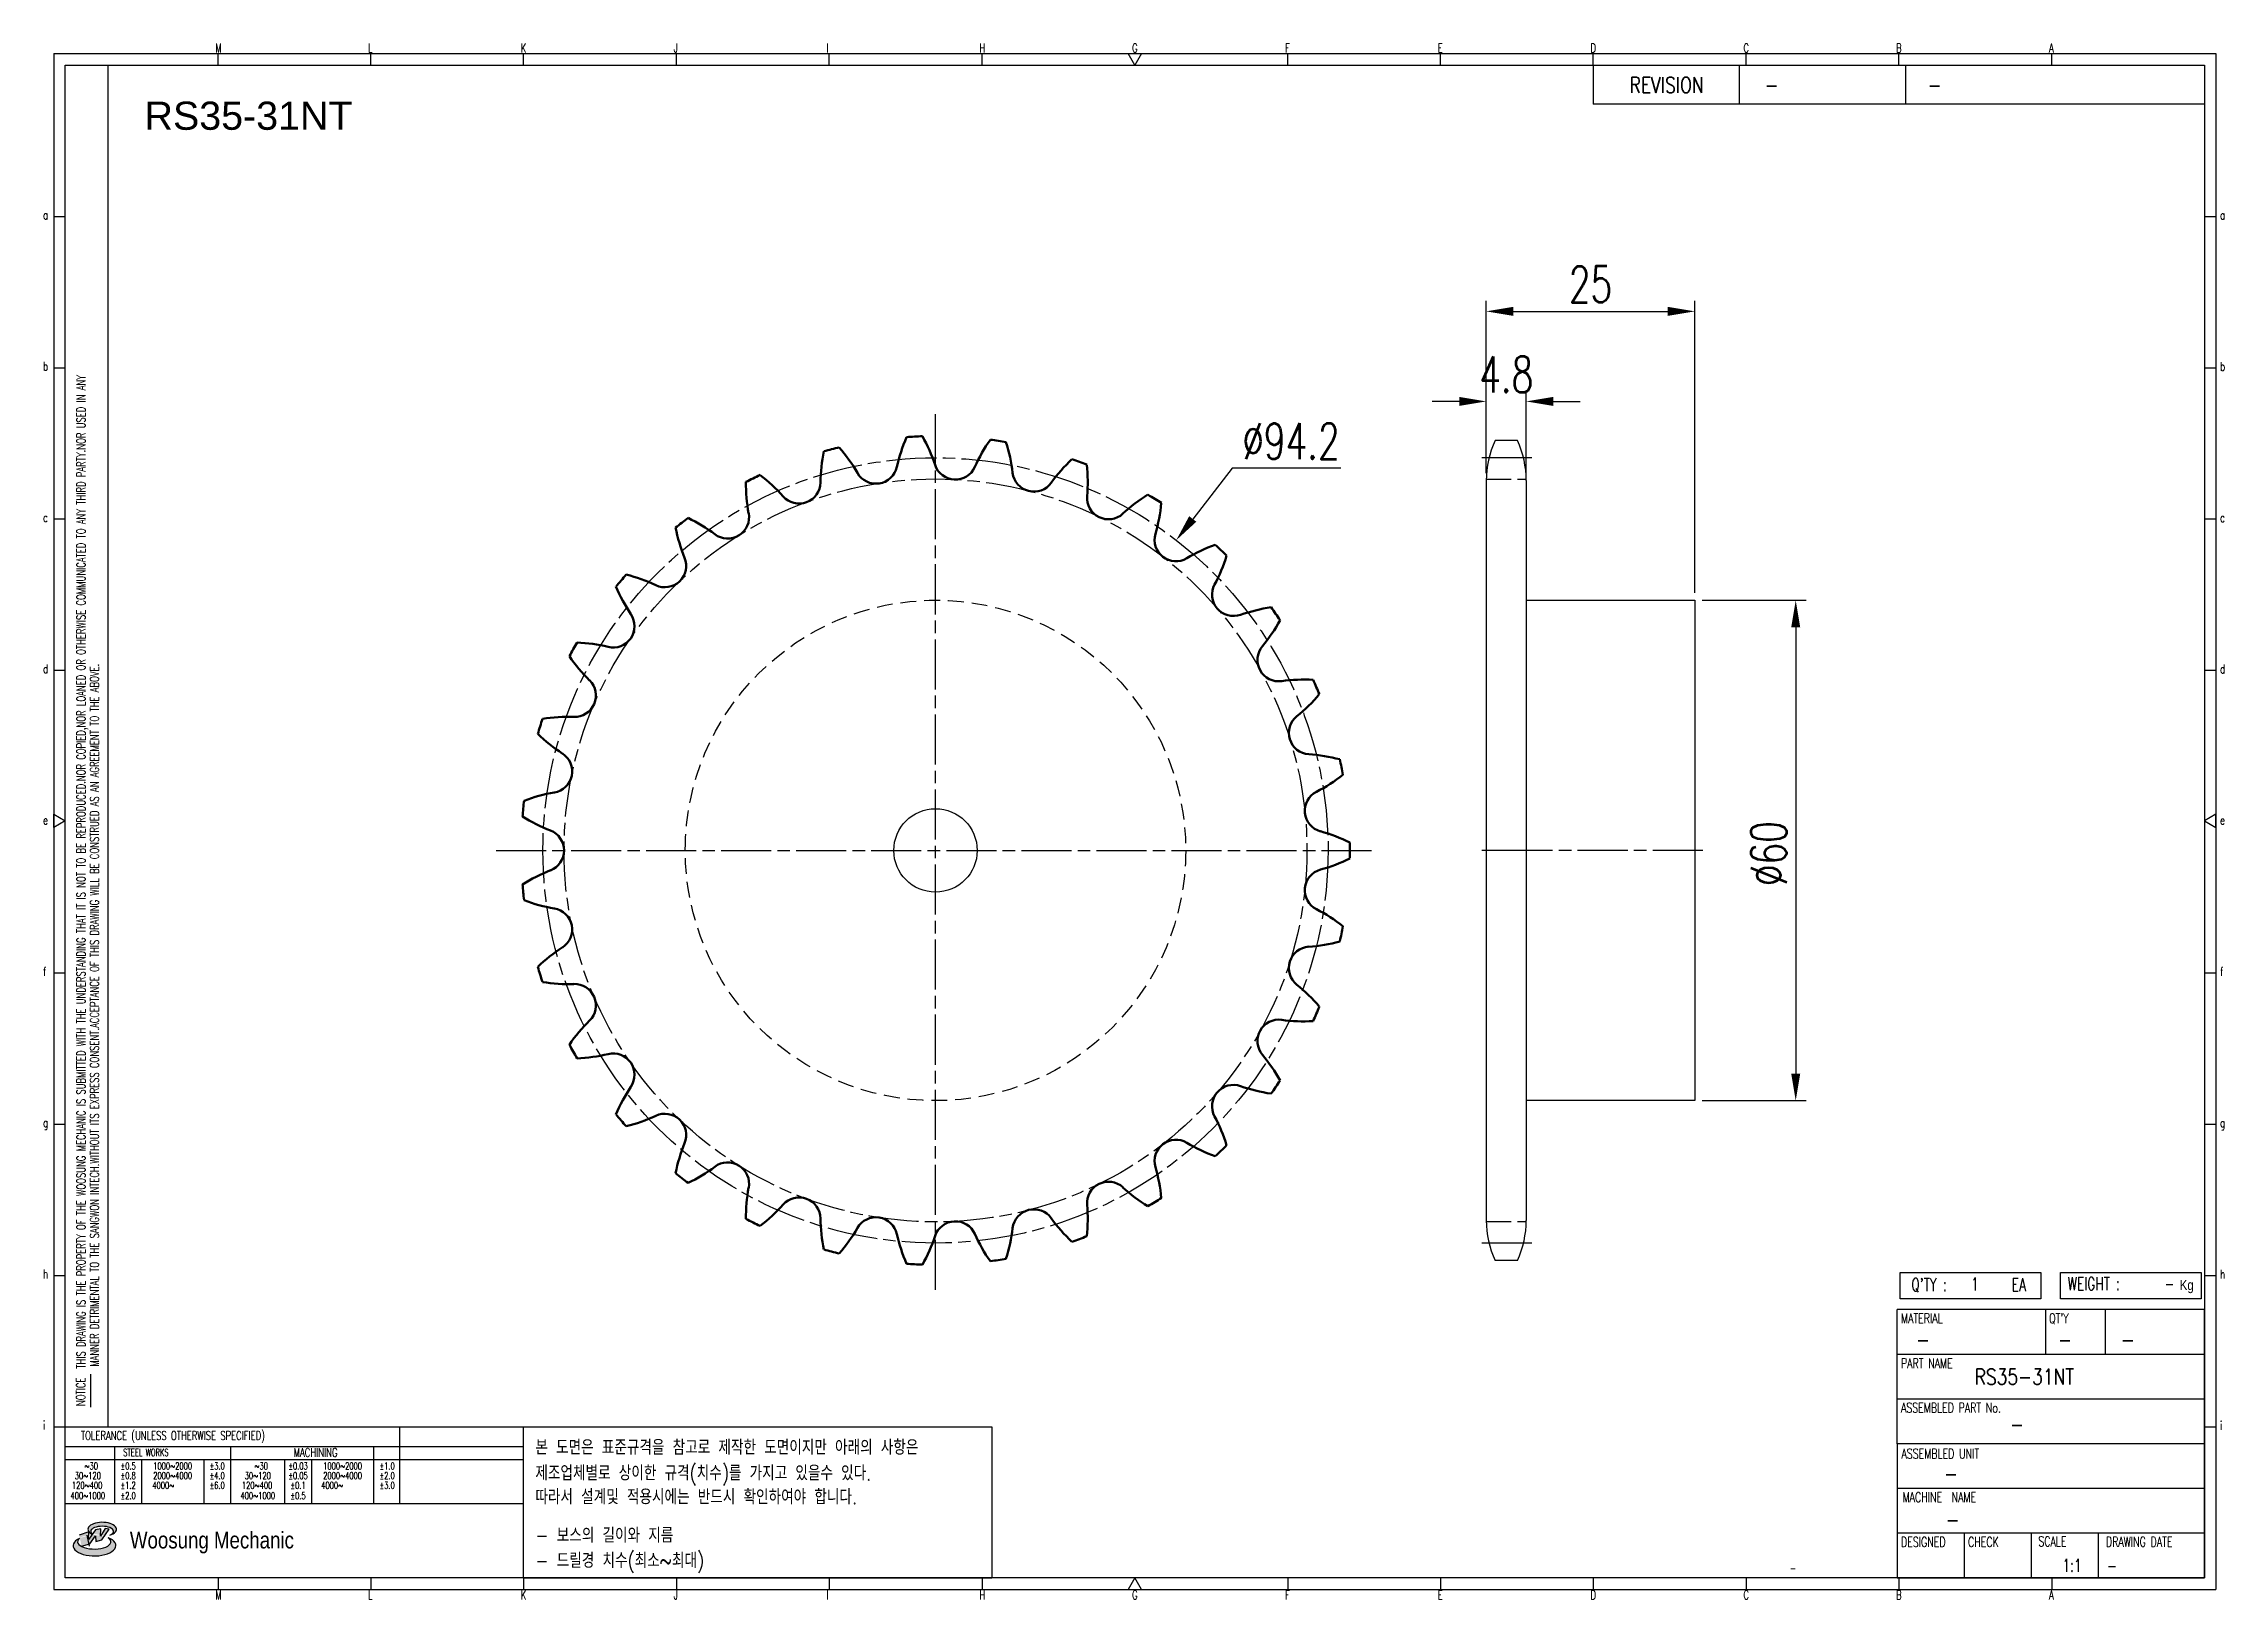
# Model space of a CAD drawing. Header units: millimetres. Extents: x -44811 to -44550, y 1096 to 1283.
import ezdxf
from ezdxf.enums import TextEntityAlignment as Align

# ---------------------------------------------------------------- set-up
doc = ezdxf.new("R2010")
doc.units = ezdxf.units.MM
for name, pattern in [('AM_ISO02W050', [7.5, 6, -1.5]), ('AM_ISO02W050x2', [3.75, 3, -0.75]), ('AM_ISO08W050', [18, 12, -1.5, 3, -1.5]), ('AM_ISO08W050x2', [9, 6, -0.75, 1.5, -0.75]), ('HIDDEN', [9.525, 6.35, -3.175])]:
    doc.linetypes.add(name, pattern=pattern)
for name, color, linetype, lineweight in [('AM_0N', 7, 'Continuous', 50), ('AM_3N', 6, 'AM_ISO02W050', 25), ('AM_7', 4, 'AM_ISO08W050', 25), ('AM_7N', 4, 'AM_ISO08W050', 25)]:
    doc.layers.add(name, color=color, linetype=linetype, lineweight=lineweight)
for name, color, linetype in [('HL', 2, 'HIDDEN'), ('S-DIM', 7, 'Continuous'), ('TITLE', 7, 'Continuous'), ('도면레이아웃', 7, 'Continuous')]:
    doc.layers.add(name, color=color, linetype=linetype)
doc.styles.add('HAN', font='ROMANS.shx', dxfattribs={"width": 0.7, "bigfont": 'whgtxt.shx'})
doc.styles.add('HKD_ST2', font='romans.shx', dxfattribs={"width": 0.7, "height": 4, "bigfont": '@extfont2.shx'})
doc.styles.add('HSG', font='SIMPLEX.shx', dxfattribs={"width": 0.7, "bigfont": 'HSG.shx'})
doc.styles.add('ROMANS', font='romans.shx', dxfattribs={"width": 0.7, "bigfont": 'whgtxt.shx'})
doc.styles.add('SLDTEXTSTYLE4', font='arial.ttf', dxfattribs={"width": 0.8})
doc.styles.get("Standard").update_dxf_attribs({"font": 'arial.ttf'})
doc.dimstyles.new('APP8', dxfattribs={"dimscale": 1.8, "dimtxt": 2.4, "dimasz": 1.8, "dimexe": 0.7, "dimexo": 0.5, "dimgap": 0.6, "dimtad": 1, "dimtoh": 1, "dimdec": 1, "dimrnd": 0.01, "dimzin": 9, "dimdsep": 46, "dimtxsty": 'HSG', "dimcen": 0, "dimclrd": 1, "dimclre": 1, "dimclrt": 256, "dimazin": 2, "dimtp": 1, "dimtm": 1, "dimtfac": 0.5, "dimtdec": 1, "dimtofl": 0, "dimtmove": 0, "dimatfit": 3, "dimfxl": 0, "dimtvp": 1, "dimtolj": 2, "dimlwd": -1, "dimlwe": -1, "dimarcsym": 0})

# ---------------------------------------------------------------- blocks, each defined once
blk = doc.blocks.new('SUYWSHJH')
at = {"layer": '도면레이아웃'}
h = blk.add_hatch(color=10, dxfattribs=at)
h.paths.add_polyline_path([(1.544, 35.177), (1.554, 34.966), (1.779, 35.034), (2.054, 35.422), (1.908, 35.446), (1.728, 35.167), (1.741, 35.439), (1.547, 35.405), (1.292, 35.041), (1.295, 35.33), (0.943, 35.208), (1.03, 34.8), (1.336, 34.885)])
edge = h.paths.add_edge_path()
edge.add_ellipse((1.795, 35.421), major_axis=(-0.53, 0), ratio=0.487785, start_angle=122.36065, end_angle=403.39574)
edge.add_line((1.411, 35.244), (1.419, 35.261))
edge.add_ellipse((1.798, 35.344), major_axis=(-0.423, 0), ratio=0.444396, start_angle=131.58977, end_angle=386.19408, ccw=False)
edge = h.paths.add_edge_path()
edge.add_ellipse((1.512, 34.815), major_axis=(-0.793, 0), ratio=0.480113, start_angle=314.67633, end_angle=590.85213)
edge.add_ellipse((1.501, 34.958), major_axis=(-0.62, 0), ratio=0.43311, start_angle=331.7024, end_angle=574.42495, ccw=False)
for p, q in [((0, 90.118), (80.15, 90.118)), ((0, 90.118), (0, 33.191)), ((6.089, 89.693), (6.089, 90.118)), ((11.753, 89.693), (11.753, 90.118)), ((17.418, 89.693), (17.418, 90.118)), ((23.082, 89.693), (23.082, 90.118)), ((28.746, 89.693), (28.746, 90.118)), ((34.411, 89.693), (34.411, 90.118)), ((45.739, 89.693), (45.739, 90.118)), ((51.404, 89.693), (51.404, 90.118)), ((57.068, 89.693), (57.068, 90.118)), ((62.732, 89.693), (62.732, 90.118)), ((68.397, 89.693), (68.397, 90.118)), ((74.061, 89.693), (74.061, 90.118)), ((80.15, 90.118), (80.15, 33.191)), ((0, 84.085), (0.425, 84.085)), ((79.725, 84.085), (80.15, 84.085)), ((0, 78.478), (0.425, 78.478)), ((79.725, 78.478), (80.15, 78.478)), ((0, 72.87), (0.425, 72.87)), ((79.725, 72.87), (80.15, 72.87)), ((0, 67.262), (0.425, 67.262)), ((79.725, 67.262), (80.15, 67.262)), ((0, 56.047), (0.425, 56.047)), ((79.725, 56.047), (80.15, 56.047)), ((0, 50.439), (0.425, 50.439)), ((79.725, 50.439), (80.15, 50.439)), ((0, 44.832), (0.425, 44.832)), ((79.725, 44.832), (80.15, 44.832)), ((1.377, 39.947), (1.377, 41.174)), ((0, 39.224), (0.425, 39.224)), ((79.725, 39.224), (80.15, 39.224)), ((0, 33.191), (80.15, 33.191)), ((6.089, 33.616), (6.089, 33.191)), ((11.753, 33.616), (11.753, 33.191)), ((17.418, 33.616), (17.418, 33.191)), ((23.082, 33.616), (23.082, 33.191)), ((28.746, 33.616), (28.746, 33.191)), ((34.411, 33.616), (34.411, 33.191)), ((45.739, 33.616), (45.739, 33.191)), ((51.404, 33.616), (51.404, 33.191)), ((57.068, 33.616), (57.068, 33.191)), ((62.732, 33.616), (62.732, 33.191)), ((68.397, 33.616), (68.397, 33.191)), ((74.061, 33.616), (74.061, 33.191))]:
    blk.add_line(p, q)
at = {"color": 2}
for p, q in [((2.017, 39.224), (2.017, 89.693)), ((0.425, 39.224), (17.418, 39.224)), ((12.816, 39.224), (12.816, 36.382)), ((17.418, 33.616), (17.418, 39.224)), ((0.425, 38.487), (17.418, 38.487)), ((0.425, 38.012), (17.418, 38.012)), ((2.257, 38.487), (2.257, 36.382)), ((3.257, 38.012), (3.257, 36.382)), ((5.557, 38.012), (5.557, 36.382)), ((6.557, 38.5), (6.557, 36.382)), ((8.557, 38.012), (8.557, 36.382)), ((9.557, 38.026), (9.557, 36.382)), ((11.857, 38.487), (11.857, 36.382)), ((0.425, 36.382), (17.418, 36.382))]:
    blk.add_line(p, q, dxfattribs=at)
at = {"color": 6, "ltscale": 0.5}
for p, q in [((57.068, 89.693), (57.068, 88.246)), ((62.47, 89.693), (62.47, 88.246)), ((68.635, 89.693), (68.635, 88.246)), ((79.725, 88.246), (57.068, 88.246)), ((68.336, 38.59), (68.336, 43.563)), ((79.725, 43.563), (68.336, 43.563)), ((73.827, 43.563), (73.827, 41.905)), ((76.037, 43.563), (76.037, 41.905)), ((79.725, 38.59), (79.725, 43.563)), ((79.725, 41.905), (68.336, 41.905)), ((79.725, 40.248), (68.336, 40.248)), ((68.336, 38.59), (68.336, 33.616)), ((79.725, 38.59), (68.336, 38.59)), ((79.725, 33.616), (79.725, 38.59)), ((79.725, 36.932), (68.336, 36.932)), ((79.725, 35.274), (68.336, 35.274)), ((70.822, 33.616), (70.822, 35.274)), ((73.309, 33.616), (73.309, 35.274)), ((75.796, 33.616), (75.796, 35.274)), ((68.336, 33.616), (79.725, 33.616))]:
    blk.add_line(p, q, dxfattribs=at)
for points in [[(40.075, 89.693), (39.83, 90.118), (40.32, 90.118)], [(0.425, 89.693), (79.725, 89.693), (79.725, 33.616), (0.425, 33.616)], [(0.425, 61.679), (0, 61.433), (0, 61.924)], [(79.725, 61.679), (80.15, 61.433), (80.15, 61.924)], [(40.075, 33.616), (39.83, 33.191), (40.32, 33.191)]]:
    blk.add_lwpolyline(points, close=True)
at = {"layer": 'TITLE', "color": 20}
for p, q in [((68.449, 43.961), (68.449, 44.936)), ((68.449, 44.936), (73.654, 44.936)), ((73.654, 44.936), (73.654, 43.961)), ((74.39, 43.961), (74.39, 44.936)), ((74.39, 44.936), (79.595, 44.936)), ((79.595, 44.936), (79.595, 43.961)), ((73.654, 43.961), (68.449, 43.961)), ((79.595, 43.961), (74.39, 43.961))]:
    blk.add_line(p, q, dxfattribs=at)
at = {"layer": '도면레이아웃'}
for p, q in [((1.295, 35.33), (0.943, 35.208)), ((1.03, 34.8), (1.336, 34.885)), ((1.224, 35.208), (1.311, 34.8)), ((1.224, 35.208), (1.224, 35.208)), ((1.547, 35.405), (1.292, 35.041)), ((1.292, 35.041), (1.295, 35.33)), ((1.336, 34.885), (1.544, 35.177)), ((1.419, 35.261), (1.411, 35.244)), ((1.544, 35.177), (1.554, 34.966)), ((1.741, 35.439), (1.547, 35.405)), ((1.554, 34.966), (1.779, 35.034)), ((1.908, 35.446), (1.728, 35.167)), ((1.728, 35.167), (1.741, 35.439)), ((1.779, 35.034), (2.054, 35.422)), ((2.054, 35.422), (1.908, 35.446))]:
    blk.add_line(p, q, dxfattribs=at)
for centre, major_axis, ratio, start_param, end_param in [((1.795, 35.421), (-0.53, 0), 0.487785, 2.135596, 7.040584), ((1.512, 34.815), (-0.793, 0), 0.480113, 5.492138, 10.312315), ((1.501, 34.958), (-0.62, 0), 0.43311, 5.789299, 10.025607), ((1.798, 35.344), (-0.423, 0), 0.444396, 2.296675, 6.740358)]:
    blk.add_ellipse(centre, major_axis=major_axis, ratio=ratio, start_param=start_param, end_param=end_param, dxfattribs=at)
at = {"color": 4, "style": 'HKD_ST2', "width": 0.7}
for s, p in [('M', (5.988, 90.164)), ('L', (11.652, 90.164)), ('K', (17.316, 90.164)), ('J', (22.981, 90.164)), ('I', (28.645, 90.164)), ('H', (34.309, 90.164)), ('G', (39.974, 90.164)), ('F', (45.638, 90.164)), ('E', (51.302, 90.164)), ('D', (56.967, 90.164)), ('C', (62.631, 90.164)), ('B', (68.295, 90.164)), ('A', (73.96, 90.164)), ('a', (-0.395, 83.976)), ('a', (80.305, 83.97)), ('b', (-0.395, 78.368)), ('b', (80.305, 78.362)), ('c', (-0.395, 72.76)), ('c', (80.305, 72.754)), ('d', (-0.395, 67.153)), ('d', (80.305, 67.147)), ('e', (-0.395, 61.545)), ('e', (80.305, 61.539)), ('f', (-0.395, 55.937)), ('f', (80.305, 55.931)), ('g', (-0.395, 50.33)), ('g', (80.305, 50.324)), ('h', (-0.395, 44.722)), ('h', (80.305, 44.716)), ('i', (-0.395, 39.114)), ('i', (80.305, 39.108)), ('M', (5.988, 32.824)), ('L', (11.652, 32.824)), ('K', (17.316, 32.824)), ('J', (22.981, 32.824)), ('I', (28.645, 32.824)), ('H', (34.309, 32.824)), ('G', (39.974, 32.824)), ('F', (45.638, 32.824)), ('E', (51.302, 32.824)), ('D', (56.967, 32.824)), ('C', (62.631, 32.824)), ('B', (68.295, 32.824)), ('A', (73.96, 32.824))]:
    blk.add_text(s, height=0.326, dxfattribs=at).set_placement(p)
for s, height, style, width, p in [('REVISION', 0.5806, 'HAN', 0.8, (58.415, 88.664)), ('-', 0.581, 'HAN', 0.8, (63.426, 88.664)), ('-', 0.581, 'HAN', 0.8, (69.468, 88.664)), ("Q'TY : ", 0.4746, 'HKD_ST2', 0.7, (68.857, 44.253)), ('1', 0.475, 'HKD_ST2', 0.7, (71.071, 44.275)), ('EA', 0.4746, 'HKD_ST2', 0.7, (72.578, 44.253)), ('WEIGHT : ', 0.4746, 'HKD_ST2', 0.7, (74.65, 44.286)), ('-', 0.581, 'HAN', 0.8, (69.029, 42.157)), ('-', 0.581, 'HAN', 0.8, (74.289, 42.157)), ('-', 0.581, 'HAN', 0.8, (76.623, 42.157)), ('-', 0.581, 'HAN', 0.8, (72.515, 39.013)), ('-', 0.581, 'HAN', 0.8, (70.067, 37.189)), ('-', 0.581, 'HAN', 0.8, (70.126, 35.48)), ('1:1', 0.4746, 'HKD_ST2', 0.7, (74.458, 33.848)), ('-', 0.475, 'HKD_ST2', 0.7, (76.112, 33.837))]:
    blk.add_text(s, height=height, dxfattribs=dict(style=style, width=width)).set_placement(p)
at = {"color": 1, "style": 'HKD_ST2', "width": 0.7}
for s, p in [(' THIS DRAWING IS THE PROPERTY OF THE WOOSUNG MECHANIC IS SUBMITTED WITH THE UNDERSTANDING THAT IT IS NOT TO BE REPRODUCED.NOR COPIED,NOR LOANED OR OTHERWISE COMMUNICATED TO ANY THIRD PARTY.NOR USED IN ANY', (1.173, 41.217)), ('MANNER DETRIMENTAL TO THE SANGWON INTECH.WITHOUT ITS EXPRESS CONSENT.ACCEPTANCE OF THIS DRAWING WILL BE CONSTRUED AS AN AGREEMENT TO THE ABOVE.', (1.672, 41.447))]:
    blk.add_text(s, height=0.326266, rotation=90, dxfattribs=at).set_placement(p)
at = {"style": 'HKD_ST2', "width": 0.7}
blk.add_text('-', height=0.475, dxfattribs=at).set_placement((78.613, 44.286), align=Align.RIGHT)
at = {"color": 4, "style": 'HKD_ST2', "width": 0.7}
for s, height, p in [('MATERIAL', 0.3651, (68.474, 43.425)), ("QT'Y", 0.3651, (73.965, 43.425)), ('PART NAME', 0.3651, (68.474, 41.756)), ('ASSEMBLED PART No.', 0.36511, (68.474, 40.109)), ('ASSEMBLED UNIT', 0.36511, (68.49, 38.408)), ('MACHINE  NAME', 0.36511, (68.532, 36.794)), ('DESIGNED', 0.3651, (68.474, 35.136)), ('CHECK', 0.3651, (70.961, 35.136)), ('SCALE', 0.3651, (73.566, 35.153)), ('DRAWING DATE', 0.36511, (76.071, 35.141))]:
    blk.add_text(s, height=height, dxfattribs=at).set_placement(p, align=Align.TOP_LEFT)
at = {"style": 'HKD_ST2', "width": 0.7}
blk.add_text('NOTICE', height=0.3263, rotation=90, dxfattribs=at).set_placement((1.163, 39.988))
for s, height, style, width, p in [('TOLERANCE (UNLESS OTHERWISE SPECIFIED)', 0.32627, 'HKD_ST2', 0.7, (4.417, 38.896)), ('-', 0.326, 'ROMANS', 0.65, (64.469, 33.975))]:
    blk.add_text(s, height=height, dxfattribs=dict(style=style, width=width)).set_placement(p, align=Align.MIDDLE_CENTER)
at = {"color": 4, "style": 'HKD_ST2', "width": 0.7}
for s, height, p in [('STEEL WORKS', 0.26101, (3.416, 38.268)), ('MACHINING', 0.3263, (9.707, 38.27)), ('%%P0.5', 0.261, (2.757, 37.762)), ('%%P0.8', 0.261, (2.757, 37.411)), ('%%P3.0', 0.261, (6.057, 37.762)), ('%%P4.0', 0.261, (6.057, 37.411)), ('%%P0.03', 0.261, (9.057, 37.762)), ('%%P0.05', 0.261, (9.057, 37.411)), ('%%P1.0', 0.261, (12.357, 37.762)), ('%%P2.0', 0.261, (12.357, 37.411)), ('%%P1.2', 0.261, (2.757, 37.045)), ('%%P2.0', 0.261, (2.757, 36.67)), ('%%P6.0', 0.261, (6.057, 37.045)), ('%%P0.1', 0.261, (9.057, 37.045)), ('%%P0.5', 0.261, (9.057, 36.67)), ('%%P3.0', 0.261, (12.357, 37.045))]:
    blk.add_text(s, height=height, dxfattribs=at).set_placement(p, align=Align.MIDDLE)
for s, height, p in [('30%%126120', 0.261, (1.263, 37.411)), ('%%12630', 0.261, (1.389, 37.762)), ('2000%%1264000', 0.26101, (4.407, 37.411)), ('1000%%1262000', 0.26101, (4.407, 37.762)), ('30%%126120', 0.261, (7.563, 37.411)), ('%%12630', 0.261, (7.689, 37.762)), ('2000%%1264000', 0.26101, (10.707, 37.411)), ('1000%%1262000', 0.26101, (10.707, 37.762)), ('400%%1261000', 0.26101, (1.263, 36.67)), ('120%%126400', 0.26101, (1.237, 37.045)), ('4000%%126', 0.261, (4.061, 37.045)), ('400%%1261000', 0.26101, (7.563, 36.67)), ('120%%126400', 0.26101, (7.537, 37.045)), ('4000%%126', 0.261, (10.321, 37.045))]:
    blk.add_text(s, height=height, dxfattribs=at).set_placement(p, align=Align.MIDDLE_CENTER)
at = {"color": 1, "style": 'SLDTEXTSTYLE4', "width": 0.8}
blk.add_text('Woosung Mechanic', height=0.61957, dxfattribs=at).set_placement((2.822, 34.711))
at = {"layer": 'TITLE', "width": 0.8}
blk.add_text('Kg', height=0.3789, dxfattribs=at).set_placement((78.807, 44.286))
blk = doc.blocks.new('*D334')
at = {"layer": 'Defpoints', "color": 0, "transparency": 16777216}
for p in [(-44613.25, 1216.17), (-44613.25, 1156.17), (-44601.14, 1156.17)]:
    blk.add_point(p, dxfattribs=at)
at = {"layer": 'S-DIM', "color": 1, "transparency": 16777216}
for p, q in [((-44612.35, 1216.17), (-44599.88, 1216.17)), ((-44601.14, 1212.93), (-44601.14, 1159.41)), ((-44612.35, 1156.17), (-44599.88, 1156.17))]:
    blk.add_line(p, q, dxfattribs=at)
for points in [[(-44601.68, 1212.93), (-44600.6, 1212.93), (-44601.14, 1216.17)], [(-44601.68, 1159.41), (-44600.6, 1159.41), (-44601.14, 1156.17)]]:
    blk.add_solid(points, dxfattribs=at)
at = {"layer": 'S-DIM', "transparency": 16777216, "insert": (-44604.38, 1185.78), "char_height": 4.32, "attachment_point": 5, "rotation": 90, "style": 'HSG'}
blk.add_mtext('\\A2;%%c60', dxfattribs=at)
blk = doc.blocks.new('*D335')
at = {"layer": 'Defpoints', "color": 0, "transparency": 16777216}
for p in [(-44633.45, 1240.01), (-44638.25, 1230.52), (-44633.45, 1230.52)]:
    blk.add_point(p, dxfattribs=at)
at = {"layer": 'S-DIM', "color": 1, "transparency": 16777216}
for p, q in [((-44641.49, 1240.01), (-44644.73, 1240.01)), ((-44638.25, 1231.42), (-44638.25, 1241.27)), ((-44633.45, 1231.42), (-44633.45, 1241.27)), ((-44630.21, 1240.01), (-44626.97, 1240.01))]:
    blk.add_line(p, q, dxfattribs=at)
for points in [[(-44641.49, 1240.55), (-44641.49, 1239.47), (-44638.25, 1240.01)], [(-44630.21, 1240.55), (-44630.21, 1239.47), (-44633.45, 1240.01)]]:
    blk.add_solid(points, dxfattribs=at)
at = {"layer": 'S-DIM', "transparency": 16777216, "insert": (-44635.85, 1243.25), "char_height": 4.32, "attachment_point": 5, "style": 'HSG'}
blk.add_mtext('\\A2;4.8', dxfattribs=at)
blk = doc.blocks.new('*D336')
at = {"layer": 'Defpoints', "color": 0, "transparency": 16777216}
for p in [(-44613.25, 1250.81), (-44638.25, 1230.52), (-44613.25, 1216.17)]:
    blk.add_point(p, dxfattribs=at)
at = {"layer": 'S-DIM', "color": 1, "transparency": 16777216}
for p, q in [((-44638.25, 1231.42), (-44638.25, 1252.07)), ((-44635.01, 1250.81), (-44616.49, 1250.81)), ((-44613.25, 1217.07), (-44613.25, 1252.07))]:
    blk.add_line(p, q, dxfattribs=at)
for points in [[(-44635.01, 1251.35), (-44635.01, 1250.27), (-44638.25, 1250.81)], [(-44616.49, 1251.35), (-44616.49, 1250.27), (-44613.25, 1250.81)]]:
    blk.add_solid(points, dxfattribs=at)
at = {"layer": 'S-DIM', "transparency": 16777216, "insert": (-44625.75, 1254.05), "char_height": 4.32, "attachment_point": 5, "style": 'HSG'}
blk.add_mtext('\\A2;25', dxfattribs=at)
blk = doc.blocks.new('*D337')
at = {"layer": 'Defpoints', "color": 0, "transparency": 16777216}
for p in [(-44675.43, 1223.36), (-44733.16, 1148.98)]:
    blk.add_point(p, dxfattribs=at)
at = {"layer": 'S-DIM', "color": 1, "transparency": 16777216}
for p, q in [((-44668.71, 1232.02), (-44673.45, 1225.91)), ((-44655.68, 1232.02), (-44668.71, 1232.02))]:
    blk.add_line(p, q, dxfattribs=at)
blk.add_solid([(-44673.87, 1226.25), (-44673.02, 1225.58), (-44675.43, 1223.36)], dxfattribs=at)
at = {"layer": 'S-DIM', "transparency": 16777216, "insert": (-44661.66, 1235.26), "char_height": 4.32, "attachment_point": 5, "style": 'HSG'}
blk.add_mtext('\\A2;∅94.2', dxfattribs=at)

msp = doc.modelspace()

# ---------------------------------------------------------------- linework, layer by layer
for p, q in [((-44634.52, 1235.32), (-44637.18, 1235.32)), ((-44638.25, 1230.52), (-44638.25, 1141.81)), ((-44633.45, 1230.52), (-44633.45, 1141.81)), ((-44634.52, 1137.01), (-44637.18, 1137.01))]:
    msp.add_line(p, q)
msp.add_lwpolyline([(-44633.45, 1216.17), (-44613.25, 1216.17), (-44613.25, 1156.17), (-44633.45, 1156.17)])
at = {"color": 4}
msp.add_lwpolyline([(-44753.68, 1117.07), (-44697.52, 1117.07), (-44697.52, 1098.93), (-44753.68, 1098.93)], close=True, dxfattribs=at)
msp.add_circle((-44704.29, 1186.17), 5)
for centre, start, end in [((-44626.95, 1230.52), 154.8633, 180), ((-44644.75, 1230.52), 0, 25.1367), ((-44626.95, 1141.81), 180, 205.1367), ((-44644.75, 1141.81), 334.8633, 0)]:
    msp.add_arc(centre, 11.3, start, end)
at = {"layer": 'AM_0N'}
for centre, radius, start, end in [((-44704.29, 1186.17), 49.69, 103.4272, 105.605), ((-44731.04, 1221.33), 20.12, 30.1613, 40.9019), ((-44689.3, 1227.72), 20.12, 156.5174, 167.2581), ((-44704.29, 1186.17), 49.69, 91.8143, 93.9921), ((-44723.41, 1225.99), 20.12, 18.5484, 29.289), ((-44681.25, 1223.85), 20.12, 144.9045, 155.6452), ((-44704.29, 1186.17), 49.69, 80.2014, 82.3792), ((-44715.01, 1229.02), 20.12, 6.9355, 17.6761), ((-44697.98, 1229.89), 20.12, 168.1303, 178.871), ((-44711.43, 1232.72), 2.57, 210.1613, 347.2581), ((-44701.91, 1233.21), 2.57, 198.5484, 335.6452), ((-44674.13, 1218.44), 20.12, 133.2916, 144.0323), ((-44704.29, 1186.17), 49.69, 68.5885, 70.7663), ((-44706.16, 1230.3), 20.12, 355.3226, 6.0632), ((-44704.29, 1186.17), 49.69, 115.0401, 117.2179), ((-44706.91, 1230.26), 20.12, 179.7432, 190.4839), ((-44737.57, 1215.22), 20.12, 41.7742, 52.5148), ((-44720.65, 1230.33), 2.57, 221.7742, 358.871), ((-44692.49, 1231.76), 2.57, 186.9355, 324.0323), ((-44729.21, 1226.14), 2.57, 233.3871, 10.4839), ((-44683.55, 1228.45), 2.57, 175.3226, 312.4194), ((-44668.25, 1211.71), 20.12, 121.6787, 132.4194), ((-44704.29, 1186.17), 49.69, 56.9756, 59.1534), ((-44697.24, 1229.77), 20.12, 343.7097, 354.4503), ((-44704.29, 1186.17), 49.69, 126.653, 128.8308), ((-44715.73, 1228.84), 20.12, 191.3561, 202.0968), ((-44742.74, 1207.93), 20.12, 53.3871, 64.1277), ((-44675.46, 1223.41), 2.57, 163.7097, 300.8065), ((-44736.75, 1220.3), 2.57, 245, 22.0968), ((-44663.85, 1203.93), 20.12, 110.0658, 120.8065), ((-44688.6, 1227.46), 20.12, 332.0968, 342.8374), ((-44704.29, 1186.17), 49.69, 45.3627, 47.5405), ((-44704.29, 1186.17), 49.69, 138.2659, 140.4437), ((-44746.33, 1199.75), 20.12, 65, 75.7406), ((-44724.08, 1225.66), 20.12, 202.969, 213.7097), ((-44668.56, 1216.85), 2.57, 152.0968, 289.1935), ((-44742.95, 1213.07), 2.57, 256.6129, 33.7097), ((-44661.1, 1195.42), 20.12, 98.4529, 109.1935), ((-44680.61, 1223.46), 20.12, 320.4839, 331.2245), ((-44704.29, 1186.17), 49.69, 33.7498, 35.9276), ((-44704.29, 1186.17), 49.69, 149.8788, 152.0566), ((-44748.2, 1191.01), 20.12, 76.6129, 87.3535), ((-44731.63, 1220.87), 20.12, 214.582, 225.3226), ((-44663.11, 1209.02), 2.57, 140.4839, 277.5806), ((-44747.58, 1204.74), 2.57, 268.2258, 45.3226), ((-44660.12, 1186.54), 20.12, 86.84, 97.5806), ((-44704.29, 1186.17), 49.69, 22.1369, 24.3147), ((-44673.59, 1217.93), 20.12, 308.871, 319.6116), ((-44704.29, 1186.17), 49.69, 161.4918, 163.6695), ((-44748.28, 1182.07), 20.12, 88.2258, 98.9664), ((-44659.35, 1200.27), 2.57, 128.871, 265.9677), ((-44738.06, 1214.66), 20.12, 226.1949, 236.9355), ((-44750.43, 1195.65), 2.57, 279.8387, 56.9355), ((-44660.95, 1177.64), 20.12, 75.2271, 85.9677), ((-44667.82, 1211.09), 20.12, 297.2581, 307.9987), ((-44704.29, 1186.17), 49.69, 10.524, 12.7018), ((-44746.56, 1173.3), 20.12, 99.8387, 110.5793), ((-44657.44, 1190.93), 2.57, 117.2581, 254.3548), ((-44704.29, 1186.17), 49.69, 173.1047, 175.2824), ((-44743.1, 1207.28), 20.12, 237.8078, 248.5484), ((-44751.4, 1186.17), 2.57, 291.4516, 68.5484), ((-44663.55, 1169.09), 20.12, 63.6142, 74.3548), ((-44663.55, 1203.24), 20.12, 285.6452, 296.3858), ((-44704.29, 1186.17), 49.69, 358.9111, 1.0889), ((-44743.1, 1165.06), 20.12, 111.4516, 122.1922), ((-44704.29, 1186.17), 49.69, 184.7176, 186.8953), ((-44657.44, 1181.4), 2.57, 105.6452, 242.7419), ((-44746.56, 1199.03), 20.12, 249.4207, 260.1613), ((-44750.43, 1176.68), 2.57, 303.0645, 80.1613), ((-44667.82, 1161.24), 20.12, 52.0013, 62.7419), ((-44704.29, 1186.17), 49.69, 347.2982, 349.476), ((-44738.06, 1157.68), 20.12, 123.0645, 133.8051), ((-44659.35, 1172.07), 2.57, 94.0323, 231.129), ((-44660.95, 1194.69), 20.12, 274.0323, 284.7729), ((-44704.29, 1186.17), 49.69, 196.3305, 198.5082), ((-44748.28, 1190.26), 20.12, 261.0336, 271.7742), ((-44747.58, 1167.59), 2.57, 314.6774, 91.7742), ((-44673.59, 1154.41), 20.12, 40.3884, 51.129), ((-44704.29, 1186.17), 49.69, 335.6853, 337.8631), ((-44731.63, 1151.46), 20.12, 134.6774, 145.418), ((-44663.11, 1163.31), 2.57, 82.4194, 219.5161), ((-44660.12, 1185.79), 20.12, 262.4194, 273.16), ((-44704.29, 1186.17), 49.69, 207.9434, 210.1212), ((-44748.2, 1181.33), 20.12, 272.6465, 283.3871), ((-44742.95, 1159.26), 2.57, 326.2903, 103.3871), ((-44680.61, 1148.88), 20.12, 28.7755, 39.5161), ((-44704.29, 1186.17), 49.69, 324.0724, 326.2502), ((-44724.08, 1146.67), 20.12, 146.2903, 157.031), ((-44668.56, 1155.49), 2.57, 70.8065, 207.9032), ((-44661.1, 1176.91), 20.12, 250.8065, 261.5471), ((-44704.29, 1186.17), 49.69, 219.5563, 221.7341), ((-44746.33, 1172.59), 20.12, 284.2594, 295), ((-44736.75, 1152.03), 2.57, 337.9032, 115), ((-44688.6, 1144.87), 20.12, 17.1626, 27.9032), ((-44715.73, 1143.5), 20.12, 157.9032, 168.6439), ((-44675.46, 1148.92), 2.57, 59.1935, 196.2903), ((-44663.85, 1168.4), 20.12, 239.1935, 249.9342), ((-44704.29, 1186.17), 49.69, 312.4595, 314.6373), ((-44742.74, 1164.4), 20.12, 295.8723, 306.6129), ((-44729.21, 1146.19), 2.57, 349.5161, 126.6129), ((-44697.24, 1142.56), 20.12, 5.5497, 16.2903), ((-44704.29, 1186.17), 49.69, 231.1692, 233.347), ((-44706.91, 1142.07), 20.12, 169.5161, 180.2568), ((-44683.55, 1143.88), 2.57, 47.5806, 184.6774), ((-44668.25, 1160.62), 20.12, 227.5806, 238.3213), ((-44737.57, 1157.11), 20.12, 307.4852, 318.2258), ((-44720.65, 1142), 2.57, 1.129, 138.2258), ((-44692.49, 1140.57), 2.57, 35.9677, 173.0645), ((-44706.16, 1142.03), 20.12, 353.9368, 4.6774), ((-44704.29, 1186.17), 49.69, 300.8466, 303.0244), ((-44704.29, 1186.17), 49.69, 242.7821, 244.9599), ((-44697.98, 1142.44), 20.12, 181.129, 191.8697), ((-44731.04, 1151.01), 20.12, 319.0981, 329.8387), ((-44711.43, 1139.61), 2.57, 12.7419, 149.8387), ((-44689.3, 1144.61), 20.12, 192.7419, 203.4826), ((-44701.91, 1139.13), 2.57, 24.3548, 161.4516), ((-44681.25, 1148.48), 20.12, 204.3548, 215.0955), ((-44715.01, 1143.31), 20.12, 342.3239, 353.0645), ((-44674.13, 1153.89), 20.12, 215.9677, 226.7084), ((-44704.29, 1186.17), 49.69, 254.395, 256.5728), ((-44723.41, 1146.34), 20.12, 330.711, 341.4516), ((-44704.29, 1186.17), 49.69, 289.2337, 291.4115), ((-44704.29, 1186.17), 49.69, 266.0079, 268.1857), ((-44704.29, 1186.17), 49.69, 277.6208, 279.7986)]:
    msp.add_arc(centre, radius, start, end, dxfattribs=at)
at = {"layer": 'AM_3N', "linetype": 'AM_ISO02W050x2'}
for p, q in [((-44638.25, 1230.68), (-44633.45, 1230.68)), ((-44638.25, 1141.66), (-44633.45, 1141.66))]:
    msp.add_line(p, q, dxfattribs=at)
at = {"layer": 'AM_7', "linetype": 'AM_ISO08W050x2'}
for p, q in [((-44632.79, 1233.24), (-44638.91, 1233.24)), ((-44632.79, 1186.17), (-44638.91, 1186.17)), ((-44612.29, 1186.17), (-44638.91, 1186.17)), ((-44632.79, 1139.09), (-44638.91, 1139.09))]:
    msp.add_line(p, q, dxfattribs=at)
for radius in [47.08, 44.54]:
    msp.add_circle((-44704.29, 1186.17), radius, dxfattribs=at)
at = {"layer": 'AM_7N', "linetype": 'AM_ISO08W050x2'}
for p, q in [((-44704.29, 1133.48), (-44704.29, 1238.86)), ((-44756.99, 1186.17), (-44651.6, 1186.17))]:
    msp.add_line(p, q, dxfattribs=at)
at = {"layer": 'HL', "ltscale": 0.3}
msp.add_circle((-44704.29, 1186.17), 30, dxfattribs=at)

# ---------------------------------------------------------------- block references
at = {"xscale": 3.234877041787919, "yscale": 3.234877041787919, "zscale": 3.234877041787919}
msp.add_blockref('SUYWSHJH', (-44810.02, 990.19), dxfattribs=at)

# ---------------------------------------------------------------- texts
at = {"color": 2}
msp.add_text('RS35-31NT', height=3.38, dxfattribs=at).set_placement((-44799.13, 1272.58))
at = {"style": 'HAN', "width": 0.8}
msp.add_text('RS35-31NT', height=1.878, dxfattribs=at).set_placement((-44579.68, 1122.12))
at = {"color": 4, "style": 'HAN', "width": 0.8}
for s, p in [('본 도면은 표준규격을 참고로 제작한 도면이지만 아래의 사항은', (-44752.27, 1113.71)), ('제조업체별로 상이한 규격(치수)를 가지고 있을수 있다.', (-44752.27, 1110.63)), ('따라서 설계및 적용시에는 반드시 확인하여야 합니다.', (-44752.27, 1107.77)), ('- 보스의 길이와 지름', (-44752.27, 1103.17)), ('- 드릴경 치수(최소~최대)', (-44752.27, 1100.14))]:
    msp.add_text(s, height=1.7771, dxfattribs=at).set_placement(p)

# ---------------------------------------------------------------- dimensions: what is measured, and where the dimension line sits
at = {"layer": 'S-DIM'}
dim = msp.add_linear_dim(base=(-44613.25, 1250.81), p1=(-44638.25, 1230.52), p2=(-44613.25, 1216.17), dimstyle='APP8', dxfattribs=at)
dim.commit()
dim.dimension.update_dxf_attribs({"geometry": '*D336', "text_midpoint": (-44625.75, 1254.05)})
dim = msp.add_linear_dim(base=(-44633.45, 1240.01), p1=(-44638.25, 1230.52), p2=(-44633.45, 1230.52), dimstyle='APP8', dxfattribs=at)
dim.commit()
dim.dimension.update_dxf_attribs({"geometry": '*D335', "text_midpoint": (-44635.85, 1240.01), "dimtype": 160})
dim = msp.add_diameter_dim_2p(p1=(-44733.16, 1148.98), p2=(-44675.43, 1223.36), dimstyle='APP8', dxfattribs=at)
dim.commit()
dim.dimension.update_dxf_attribs({"geometry": '*D337', "text_midpoint": (-44661.66, 1232.02), "dimtype": 163})
dim = msp.add_linear_dim(base=(-44601.14, 1156.17), p1=(-44613.25, 1216.17), p2=(-44613.25, 1156.17), angle=90, text='%%c<>', dimstyle='APP8', dxfattribs=at)
dim.commit()
dim.dimension.update_dxf_attribs({"geometry": '*D334', "text_midpoint": (-44601.14, 1185.78), "dimtype": 160})

doc.saveas('drawing.dxf')
